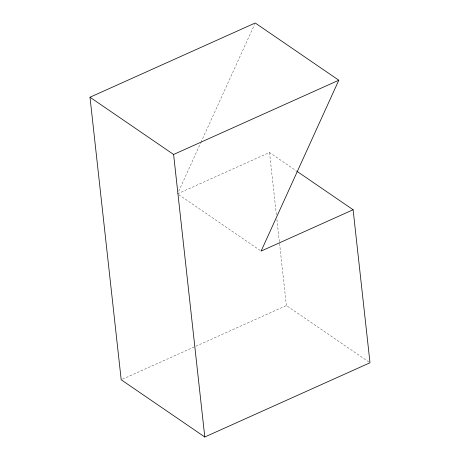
<?xml version="1.0" encoding="UTF-8"?>
<svg xmlns="http://www.w3.org/2000/svg" width="460" height="460" viewBox="0 0 460 460"><rect width="100%" height="100%" fill="white"/><g stroke="black" fill="none" stroke-linecap="round" stroke-linejoin="round"><path stroke-width="0.34" stroke-dasharray="2.3 1.72" d="M178.704 191.245L200.646 142.991M200.945 142.335L254.616 24.305M177.52 193.855L269.508 152.519L296.188 170.786M122.504 379.184L286.402 305.538L369.409 362.359M178.704 194.666L260.527 250.677M269.508 152.519L276.42 215.153M276.891 219.42L286.402 305.538"/><path stroke-width="0.69" d="M338.807 80.224L261.119 251.079L353.107 209.748L370.001 362.767L204.792 437L121.193 379.776L89.999 97.232L255.208 23L338.807 80.224L173.598 154.462L89.999 97.232M296.78 171.189L353.107 209.748M173.598 154.462L204.792 437"/></g></svg>
